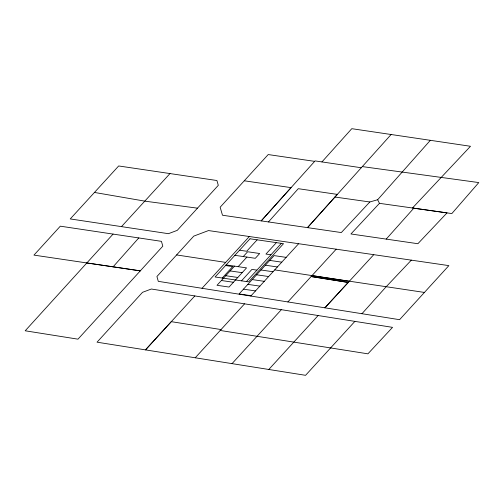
<?xml version="1.0" encoding="UTF-8"?>
<svg xmlns="http://www.w3.org/2000/svg" width="504" height="504" viewBox="0 0 504 504"><rect width="100%" height="100%" fill="white"/><g stroke="black" fill="none" stroke-linecap="round" stroke-linejoin="round"><path stroke-width="0.76" d="M86.846 262.956L113.104 266.824L138.77 237.932L161.438 241.347L162.805 246.185L77.975 339.167L25.2 330.788L113.072 234.089L138.77 237.932M334.965 197.039L369.823 201.972L377.647 199.735L430.34 140.314L470.49 146.28L412.474 208.001L451.842 213.57L478.8 182.58L362.3 166.591M386.221 239.098L413.809 208.177L447.023 212.89L417.879 243.716L350.935 233.969L379.462 203.339L413.809 208.177M268.449 221.943L298.274 188.691L337.315 194.393L307.497 227.632L391.11 134.511M169.987 173.571L121.483 226.624L70.239 218.938L118.679 165.961L216.928 180.52L218.301 185.34L177.238 230.372L168.418 233.686L121.483 226.624M321.943 161.923L351.786 128.684L430.34 140.314M361.954 313.715L386.02 286.908L411.333 260.14M176.614 254.942L193.782 236.111L208.505 230.567L448.869 265.621L399.577 319.687L158.294 281.345L156.927 276.513L176.614 254.942L225.679 262.395M194.815 295.936L145.486 349.883L171.284 321.659L221.029 329.553M202.028 288.294L249.322 236.508M222.239 278.025L232.684 266.591L225.534 265.551M257.141 239.822L246.695 251.257L239.545 250.217M234.524 266.131L217.01 285.296L229.037 287.053L246.551 267.889L226.126 264.902M243.281 256.549L247.659 251.754L259.686 253.512L255.308 258.306L234.883 255.32M238.153 266.66L246.91 257.078M241.485 280.835L251.931 269.401L256.92 270.131M276.387 242.638L265.942 254.066L270.932 254.797M246.469 281.566L281.377 243.363M250.809 296.056L298.639 243.709M244.56 303.836L151.364 289.019L142.525 292.314L97.039 342.185L195.237 357.783L244.56 303.836L392.547 327.361L367.914 353.833L220.204 330.466M232.029 363.636L281.352 309.689M268.796 369.476L318.125 315.529M354.898 321.369L305.569 375.316L195.237 357.783M287.872 301.928L336.206 249.184M373.766 254.665L324.897 307.824L349.272 281.295L274.724 269.886M369.823 201.972L341.315 232.564L222.484 215.233L220.154 207.226L268.21 154.558L314.66 161.362M316.191 277.345L348.22 282.442L311.144 276.532L316.191 277.345L317.098 276.368L424.418 292.433M197.486 208.165L145.152 201.191L94.456 192.446M244.276 180.791L291.066 187.633L261.211 220.891L315.076 160.908L361.267 167.75M286.152 257.374L274.126 255.616L239.098 293.952L251.124 295.709M269.747 260.411L281.774 262.168M265.369 265.205L277.395 266.962M260.99 269.993L273.017 271.75M230.145 270.925L242.172 272.677M256.612 274.787L268.638 276.545M225.767 275.713L237.793 277.471M252.233 279.581L264.26 281.333M221.388 280.507L233.415 282.265M247.855 284.369L259.881 286.127M243.476 289.164L255.503 290.921M113.072 234.089L60.316 226.176L33.957 255.112L140.295 270.862L113.104 266.824M312.014 275.581L317.098 276.368M377.647 199.735L379.462 203.339M249.997 238.783L215.088 276.986L248.629 281.881L283.531 243.678L249.997 238.783"/></g></svg>
